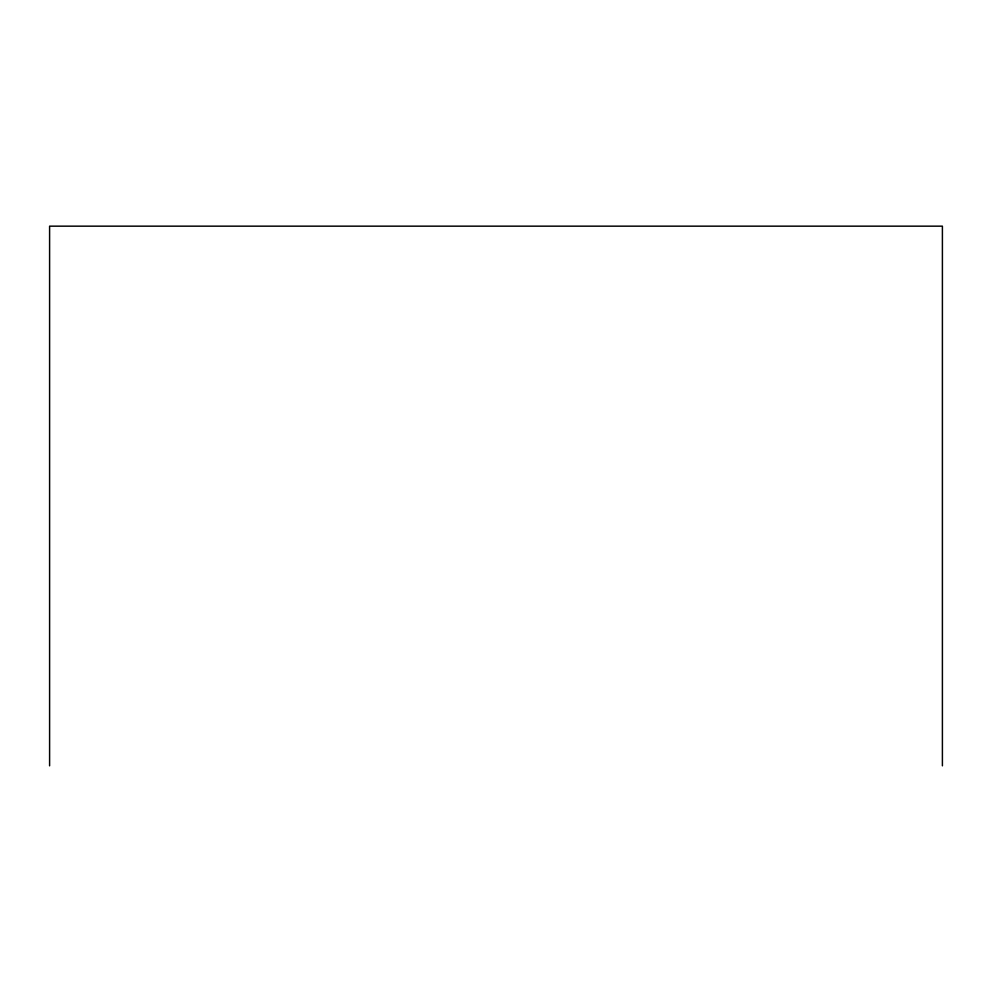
<?xml version="1.0" encoding="UTF-8"?>
<svg xmlns="http://www.w3.org/2000/svg" width="992" height="992" viewBox="0 0 992 992"><rect width="100%" height="100%" fill="white"/><g stroke="black" fill="none" stroke-linecap="round" stroke-linejoin="round"><path stroke-width="1.49" d="M942.4 765.836L942.4 226.164L49.6 226.164L49.6 765.836"/></g></svg>
